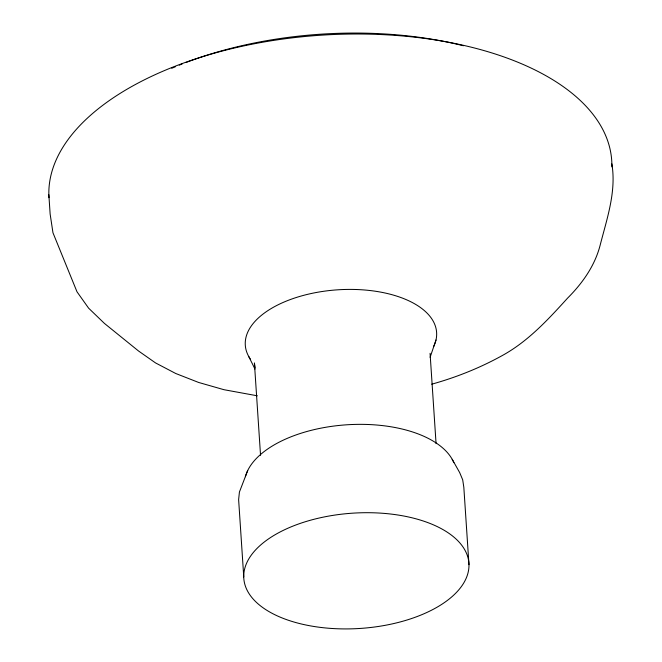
<?xml version="1.0" encoding="UTF-8"?>
<svg xmlns="http://www.w3.org/2000/svg" width="662" height="662" viewBox="0 0 662 662"><rect width="100%" height="100%" fill="white"/><g stroke="black" fill="none" stroke-linecap="round" stroke-linejoin="round"><path stroke-width="0.99" d="M430.101 357.323L435.985 340.011M247.712 470.508L239.421 492.04L238.626 499.636L243.757 576.974M431.698 384.2C456.192 377.39 479.909 367.931 502.168 355.61C528.044 341.435 548.053 319.638 567.648 298.057C582.386 283.328 594.749 265.909 600.07 245.519C606.855 218.849 616.512 191.781 611.862 163.87M257.328 395.802L223.946 389.695L198.65 382.462L175.72 373.492L155.553 362.933L138.499 350.968L104.439 323.42L88.617 308.169L76.991 291.785L52.96 232.759L50.138 214.033L48.847 194.702M452.196 459.312L459.66 472.56L462.697 479.818L463.83 487.306L468.969 564.645A112.797 57.751 -3.8 0 1 301.16 623.935A112.797 57.751 -3.8 0 1 298.959 523.849A112.797 57.751 -3.8 0 1 468.969 564.645M248.78 356.57L254.994 369.082M255.143 367.807L254.407 362.942L260.547 455.332M430.068 353.318L436.068 443.664M245.387 476.731A106.028 54.292 -3.8 0 1 346.466 424.814A106.028 54.292 -3.8 0 1 453.842 462.688M48.98 197.681A281.979 144.39 -3.8 0 1 327.177 34.829A281.979 144.39 -3.8 0 1 611.87 166.857M250.377 359.127A95.874 49.096 -3.8 0 1 337.19 289.848A95.874 49.096 -3.8 0 1 433.684 346.441M171.748 68.285A265.065 135.727 -3.8 0 1 175.48 66.697M179.261 65.149A265.065 135.727 -3.8 0 1 182.124 64.007M185.989 62.509A265.065 135.727 -3.8 0 1 463.433 45.761"/></g></svg>
